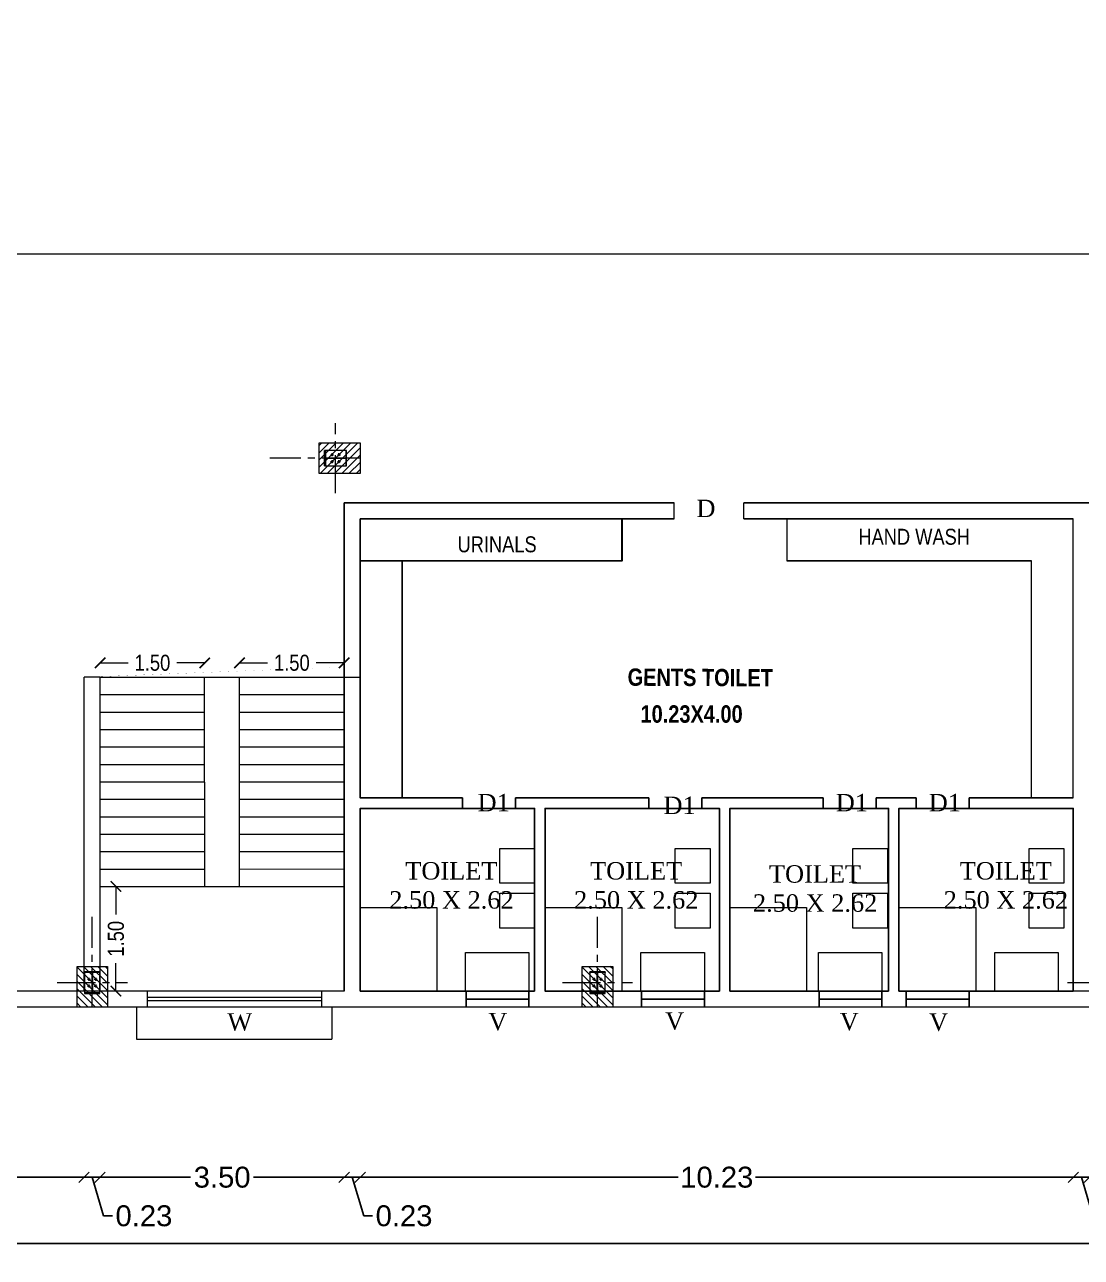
# Model space of a CAD drawing. Header units: metres. Extents: x -1560405 to -1559609, y 42907 to 43310.
# Drawn here: x -1559922.22 to -1559907.07, y 42957.04 to 42974.71 of the extents above; entities that cross this region are included whole.
import ezdxf

# ---------------------------------------------------------------- set-up
doc = ezdxf.new("R2010")
doc.units = ezdxf.units.M
doc.header["$LTSCALE"] = 750
doc.header["$MEASUREMENT"] = 0
doc.header["$PDMODE"] = 35
doc.header["$PDSIZE"] = 50
for name, pattern in [('CENTER2', [1.125, 0.75, -0.125, 0.125, -0.125]), ('DASHED2', [9.524999999999995, 6.349999999999998, -3.174999999999998]), ('HIDDEN', [0.375, 0.25, -0.125])]:
    doc.linetypes.add(name, pattern=pattern)
doc.layers.get('0').update_dxf_attribs({"lineweight": 5})
doc.layers.get('Defpoints').update_dxf_attribs({"lineweight": 0})
doc.layers.add('BLK_1_FLR_0_BLT_UP_AREA', color=1, linetype='Continuous', plot=False)
for name, color, linetype in [('BLK_1_FLR_0_CARPET_AREA', 10, 'Continuous'), ('BLK_1_FLR_0_REGULAR_ROOM_1', 117, 'Continuous'), ('BLK_1_FLR_0_URINAL', 235, 'Continuous'), ('BLK_1_FLR_0_WATER_CLOSET', 213, 'Continuous')]:
    doc.layers.add(name, color=color, linetype=linetype)
for name, color, linetype, lineweight in [('BLK_1_FLR_0_WASH', 243, 'Continuous', 5), ('BLK_1_FLR_1_SP_WC', 233, 'Continuous', 5), ('BLK_1_FLR_1_WASH', 243, 'Continuous', 5), ('grid', 253, 'Continuous', 5), ('TOILET_VENTILATION', 6, 'Continuous', 5)]:
    doc.layers.add(name, color=color, linetype=linetype, lineweight=lineweight)
doc.styles.add('2', font='swisscb.ttf', dxfattribs={"height": 0.23})
doc.styles.add('mani', font='swissc.ttf', dxfattribs={"height": 0.23})
doc.styles.get("Standard").update_dxf_attribs({"font": 'arial.ttf'})
doc.dimstyles.new('Civil Mt', dxfattribs={"dimtxt": 0.23, "dimasz": 0.15, "dimexe": 0, "dimexo": 0, "dimgap": 0.1, "dimtad": 0, "dimzin": 0, "dimdsep": 46, "dimtxsty": 'mani', "dimblk": 'ARCHTICK', "dimcen": 0, "dimse1": 1, "dimse2": 1, "dimclrd": 253, "dimclrt": 7, "dimadec": 0, "dimazin": 3, "dimtfac": 1, "dimtofl": 0, "dimtmove": 1, "dimatfit": 3, "dimfxl": 0, "dimfrac": 2, "dimtolj": 1, "dimtzin": 0, "dimlwd": 13, "dimarcsym": 0})
doc.dimstyles.new('Civil mt size large', dxfattribs={"dimtxt": 0.3, "dimasz": 0.15, "dimexe": 0, "dimexo": 0, "dimgap": 0.0625, "dimtad": 0, "dimzin": 0, "dimdsep": 46, "dimtxsty": 'Standard', "dimblk": 'OBLIQUE', "dimcen": 0, "dimse1": 1, "dimse2": 1, "dimclrd": 253, "dimclrt": 7, "dimadec": 0, "dimazin": 3, "dimtfac": 1, "dimtofl": 0, "dimtmove": 1, "dimatfit": 3, "dimfxl": 0, "dimfrac": 2, "dimtolj": 1, "dimtzin": 0, "dimarcsym": 0})

# ---------------------------------------------------------------- blocks, each defined once
blk = doc.blocks.new('_ArchTick')
at = {"color": 0, "linetype": 'ByBlock', "const_width": 0.15}
blk.add_lwpolyline([(-0.5, -0.5), (0.5, 0.5)], dxfattribs=at)
blk = doc.blocks.new('*D478')
at = {"color": 253, "lineweight": 13}
for p, q in [((-1559919.140063613, 42965.55841997578), (-1559918.738284392, 42965.55841997578)), ((-1559917.640063613, 42965.55841997578), (-1559918.041842833, 42965.55841997578))]:
    blk.add_line(p, q, dxfattribs=at)
at = {"layer": 'Defpoints', "color": 0}
for p in [(-1559917.640063613, 42965.55841997578), (-1559919.140063613, 42965.35331037727), (-1559917.640063613, 42965.35331037727)]:
    blk.add_point(p, dxfattribs=at)
at = {"color": 253, "lineweight": 13, "xscale": 0.15, "yscale": 0.15, "zscale": 0.15, "rotation": 180}
blk.add_blockref('_ArchTick', (-1559919.140063613, 42965.55841997578), dxfattribs=at)
at = {"color": 253, "lineweight": 13, "xscale": 0.15, "yscale": 0.15, "zscale": 0.15}
blk.add_blockref('_ArchTick', (-1559917.640063613, 42965.55841997578), dxfattribs=at)
at = {"color": 7, "lineweight": -3, "insert": (-1559918.390063613, 42965.55841997578), "char_height": 0.23, "attachment_point": 5, "style": 'mani'}
blk.add_mtext('\\A1;1.50', dxfattribs=at)
blk = doc.blocks.new('*D479')
at = {"color": 253, "lineweight": 13}
for p, q in [((-1559921.13923593, 42965.55841997578), (-1559920.73745671, 42965.55841997578)), ((-1559919.63923593, 42965.55841997578), (-1559920.041015151, 42965.55841997578))]:
    blk.add_line(p, q, dxfattribs=at)
at = {"layer": 'Defpoints', "color": 0}
for p in [(-1559921.13923593, 42965.55841997578), (-1559921.13923593, 42965.35294974317), (-1559919.63923593, 42965.35294974317)]:
    blk.add_point(p, dxfattribs=at)
at = {"color": 253, "lineweight": 13, "xscale": 0.15, "yscale": 0.15, "zscale": 0.15, "rotation": 180}
blk.add_blockref('_ArchTick', (-1559921.13923593, 42965.55841997578), dxfattribs=at)
at = {"color": 253, "lineweight": 13, "xscale": 0.15, "yscale": 0.15, "zscale": 0.15}
blk.add_blockref('_ArchTick', (-1559919.63923593, 42965.55841997578), dxfattribs=at)
at = {"color": 7, "lineweight": -3, "insert": (-1559920.389235931, 42965.55841997578), "char_height": 0.23, "attachment_point": 5, "style": 'mani'}
blk.add_mtext('\\A1;1.50', dxfattribs=at)
blk = doc.blocks.new('*D480')
at = {"color": 253, "lineweight": 13}
for p, q in [((-1559920.912339586, 42962.35267910396), (-1559920.912339586, 42961.95089988318)), ((-1559920.912339586, 42960.85267910396), (-1559920.912339586, 42961.25445832474))]:
    blk.add_line(p, q, dxfattribs=at)
at = {"layer": 'Defpoints', "color": 0}
for p in [(-1559920.912339586, 42962.35267910396), (-1559920.912339586, 42960.85267910396), (-1559920.912339586, 42960.85267910396)]:
    blk.add_point(p, dxfattribs=at)
at = {"color": 253, "lineweight": 13, "xscale": 0.15, "yscale": 0.15, "zscale": 0.15}
for p, rotation in [((-1559920.912339586, 42962.35267910396), 90), ((-1559920.912339586, 42960.85267910396), 270)]:
    blk.add_blockref('_ArchTick', p, dxfattribs=dict(at, rotation=rotation))
at = {"color": 7, "lineweight": -3, "insert": (-1559920.912339586, 42961.6026791037), "char_height": 0.23, "attachment_point": 5, "rotation": 90, "style": 'mani'}
blk.add_mtext('\\A1;1.50', dxfattribs=at)
blk = doc.blocks.new('_Oblique')
at = {"color": 0, "linetype": 'ByBlock', "lineweight": -2}
blk.add_line((-0.5, -0.5), (0.5, 0.5), dxfattribs=at)
blk = doc.blocks.new('*D539')
at = {"color": 253, "lineweight": -2}
for p, q in [((-1559936.104211945, 42957.23255943793), (-1559882.080553387, 42957.23255943793)), ((-1559826.71409128, 42957.23255943793), (-1559880.737749839, 42957.23255943793))]:
    blk.add_line(p, q, dxfattribs=at)
at = {"layer": 'Defpoints', "color": 0}
for p in [(-1559936.104211945, 42960.62267722697, 2.114054493e-07), (-1559826.71409128, 42960.62267910361), (-1559936.104211945, 42957.23255943793)]:
    blk.add_point(p, dxfattribs=at)
at = {"color": 253, "lineweight": -2, "xscale": 0.15, "yscale": 0.15, "zscale": 0.15, "rotation": 180}
blk.add_blockref('_Oblique', (-1559936.104211945, 42957.23255943793), dxfattribs=at)
at = {"color": 253, "lineweight": -2, "xscale": 0.15, "yscale": 0.15, "zscale": 0.15}
blk.add_blockref('_Oblique', (-1559826.71409128, 42957.23255943793), dxfattribs=at)
at = {"color": 7, "insert": (-1559881.409151613, 42957.23255943793), "char_height": 0.3, "attachment_point": 5}
blk.add_mtext('\\A1;109.39', dxfattribs=at)
blk = doc.blocks.new('*D541')
at = {"color": 253, "lineweight": -2}
for p, q in [((-1559907.183939237, 42958.18336155897), (-1559906.953939237, 42958.18336155897)), ((-1559907.068939237, 42958.18336155897), (-1559906.902867443, 42957.62978891232)), ((-1559906.902867443, 42957.62978891232), (-1559906.777867442, 42957.62978891232))]:
    blk.add_line(p, q, dxfattribs=at)
at = {"layer": 'Defpoints', "color": 0}
for p in [(-1559907.183939237, 42962.03057018622), (-1559906.953939237, 42962.03057018622, 23.60133750000006), (-1559906.953939237, 42958.18336155897)]:
    blk.add_point(p, dxfattribs=at)
at = {"color": 253, "lineweight": -2, "xscale": 0.15, "yscale": 0.15, "zscale": 0.15, "rotation": 180}
blk.add_blockref('_Oblique', (-1559907.183939237, 42958.18336155897), dxfattribs=at)
at = {"color": 253, "lineweight": -2, "xscale": 0.15, "yscale": 0.15, "zscale": 0.15}
blk.add_blockref('_Oblique', (-1559906.953939237, 42958.18336155897), dxfattribs=at)
at = {"color": 7, "insert": (-1559906.325735792, 42957.62978891232), "char_height": 0.3, "attachment_point": 5}
blk.add_mtext('\\A1;0.23', dxfattribs=at)
blk = doc.blocks.new('*D542')
at = {"color": 253, "lineweight": -2}
for p, q in [((-1559917.639370535, 42958.18336155897), (-1559917.409370542, 42958.18336155897)), ((-1559917.524370538, 42958.18336155897), (-1559917.358298744, 42957.62978891232)), ((-1559917.358298744, 42957.62978891232), (-1559917.233298745, 42957.62978891232))]:
    blk.add_line(p, q, dxfattribs=at)
at = {"layer": 'Defpoints', "color": 0}
for p in [(-1559917.639370535, 42961.5112351455, 2.114054493e-07), (-1559917.409370542, 42961.51127663558, 2.114054493e-07), (-1559917.409370542, 42958.18336155897)]:
    blk.add_point(p, dxfattribs=at)
at = {"color": 253, "lineweight": -2, "xscale": 0.15, "yscale": 0.15, "zscale": 0.15, "rotation": 180}
blk.add_blockref('_Oblique', (-1559917.639370535, 42958.18336155897), dxfattribs=at)
at = {"color": 253, "lineweight": -2, "xscale": 0.15, "yscale": 0.15, "zscale": 0.15}
blk.add_blockref('_Oblique', (-1559917.409370542, 42958.18336155897), dxfattribs=at)
at = {"color": 7, "insert": (-1559916.781167094, 42957.62978891232), "char_height": 0.3, "attachment_point": 5}
blk.add_mtext('\\A1;0.23', dxfattribs=at)
blk = doc.blocks.new('*D543')
at = {"color": 253, "lineweight": -2}
for p, q in [((-1559921.369481419, 42958.18336155897), (-1559921.139481427, 42958.18336155897)), ((-1559921.254481423, 42958.18336155897), (-1559921.088409629, 42957.62978891232)), ((-1559921.088409629, 42957.62978891232), (-1559920.963409629, 42957.62978891232))]:
    blk.add_line(p, q, dxfattribs=at)
at = {"layer": 'Defpoints', "color": 0}
for p in [(-1559921.369481419, 42962.12560971495, 2.114054493e-07), (-1559921.139481427, 42962.12565120503, 2.114054493e-07), (-1559921.139481427, 42958.18336155897)]:
    blk.add_point(p, dxfattribs=at)
at = {"color": 253, "lineweight": -2, "xscale": 0.15, "yscale": 0.15, "zscale": 0.15, "rotation": 180}
blk.add_blockref('_Oblique', (-1559921.369481419, 42958.18336155897), dxfattribs=at)
at = {"color": 253, "lineweight": -2, "xscale": 0.15, "yscale": 0.15, "zscale": 0.15}
blk.add_blockref('_Oblique', (-1559921.139481427, 42958.18336155897), dxfattribs=at)
at = {"color": 7, "insert": (-1559920.511277979, 42957.62978891232), "char_height": 0.3, "attachment_point": 5}
blk.add_mtext('\\A1;0.23', dxfattribs=at)
blk = doc.blocks.new('*D545')
at = {"color": 253, "lineweight": -2}
for p, q in [((-1559917.409370542, 42958.18336155898), (-1559912.851208095, 42958.18336155898)), ((-1559907.183939237, 42958.18336155898), (-1559911.742101683, 42958.18336155898))]:
    blk.add_line(p, q, dxfattribs=at)
at = {"layer": 'Defpoints', "color": 0}
for p in [(-1559917.409370542, 42961.51127663558, 2.114054493e-07), (-1559907.183939237, 42961.48847140019, 23.6013375), (-1559917.409370542, 42958.18336155898)]:
    blk.add_point(p, dxfattribs=at)
at = {"color": 253, "lineweight": -2, "xscale": 0.15, "yscale": 0.15, "zscale": 0.15, "rotation": 180}
blk.add_blockref('_Oblique', (-1559917.409370542, 42958.18336155898), dxfattribs=at)
at = {"color": 253, "lineweight": -2, "xscale": 0.15, "yscale": 0.15, "zscale": 0.15}
blk.add_blockref('_Oblique', (-1559907.183939237, 42958.18336155898), dxfattribs=at)
at = {"color": 7, "insert": (-1559912.296654889, 42958.18336155898), "char_height": 0.3, "attachment_point": 5}
blk.add_mtext('\\A1;10.23', dxfattribs=at)
blk = doc.blocks.new('*D546')
at = {"color": 253, "lineweight": -2}
for p, q in [((-1559921.139370478, 42958.18336155897), (-1559919.840888241, 42958.18336155897)), ((-1559917.639370535, 42958.18336155897), (-1559918.937852771, 42958.18336155897))]:
    blk.add_line(p, q, dxfattribs=at)
at = {"layer": 'Defpoints', "color": 0}
for p in [(-1559921.139370478, 42961.51060377455, 2.114054493e-07), (-1559917.639370535, 42961.5112351455, 2.114054493e-07), (-1559921.139370478, 42958.18336155897)]:
    blk.add_point(p, dxfattribs=at)
at = {"color": 253, "lineweight": -2, "xscale": 0.15, "yscale": 0.15, "zscale": 0.15, "rotation": 180}
blk.add_blockref('_Oblique', (-1559921.139370478, 42958.18336155897), dxfattribs=at)
at = {"color": 253, "lineweight": -2, "xscale": 0.15, "yscale": 0.15, "zscale": 0.15}
blk.add_blockref('_Oblique', (-1559917.639370535, 42958.18336155897), dxfattribs=at)
at = {"color": 7, "insert": (-1559919.389370506, 42958.18336155897), "char_height": 0.3, "attachment_point": 5}
blk.add_mtext('\\A1;3.50', dxfattribs=at)
blk = doc.blocks.new('*D547')
at = {"color": 253, "lineweight": -2}
for p, q in [((-1559935.874204768, 42958.18336155898), (-1559929.175872723, 42958.18336155898)), ((-1559921.369457459, 42958.18336155898), (-1559928.067789503, 42958.18336155898))]:
    blk.add_line(p, q, dxfattribs=at)
at = {"layer": 'Defpoints', "color": 0}
for p in [(-1559935.874204768, 42961.99016837178), (-1559921.369457459, 42961.99278490783, 2.114054493e-07), (-1559921.369457459, 42958.18336155898)]:
    blk.add_point(p, dxfattribs=at)
at = {"color": 253, "lineweight": -2, "xscale": 0.15, "yscale": 0.15, "zscale": 0.15, "rotation": 180}
blk.add_blockref('_Oblique', (-1559935.874204768, 42958.18336155898), dxfattribs=at)
at = {"color": 253, "lineweight": -2, "xscale": 0.15, "yscale": 0.15, "zscale": 0.15}
blk.add_blockref('_Oblique', (-1559921.369457459, 42958.18336155898), dxfattribs=at)
at = {"color": 7, "insert": (-1559928.621831114, 42958.18336155898), "char_height": 0.3, "attachment_point": 5}
blk.add_mtext('\\A1;14.50', dxfattribs=at)
blk = doc.blocks.new('Z$W@#459304DB')
for p, q in [((44.00044568651355, 22.00004665751476), (0.000445686513558, 22.00004665751476)), ((22.00044568651356, 4.66575147584e-05), (22.00044568651356, 44.00004665751475))]:
    blk.add_line(p, q)
blk.add_circle((22.00044568651356, 22.00004665751476), 11)
blk = doc.blocks.new('Z$W@#47CD4689')
at = {"color": 1}
for points in [[(-209.9996001955588, 0.0002332873409614), (-209.9996001955588, 225.000233287341), (-199.9996001955587, 225.000233287341), (-199.9996001955587, 0.0002332873409614)], [(-209.9996001955588, 225.000233287341), (110.0003998044412, 225.000233287341), (110.0003998044412, 0.0002332873409614), (-209.9996001955588, 0.0002332873409614)], [(110.0003998044412, 0.0002332873409614), (110.0003998044412, 225.000233287341), (100.0003998044412, 225.000233287341), (100.0003998044412, 0.0002332873409614)], [(-199.9996001955587, 110.0002332873409), (100.0003998044412, 110.0002332873409), (100.0003998044412, 115.0002332873409), (-199.9996001955587, 115.0002332873409)]]:
    blk.add_lwpolyline(points, close=True, dxfattribs=at)
at = {"layer": 'grid', "linetype": 'CENTER2'}
for points in [[(-49.99960019555874, -404.2069233772926), (-49.99960019555874, 629.2073899519746)], [(-409.9996001955586, 112.5002332873409), (915.4455483693164, 112.5002332873409)]]:
    blk.add_lwpolyline(points, dxfattribs=at)
for p in [(-122.0000458820723, 140.5001866298262), (-22.0000458820723, 140.5001866298262), (-122.0000458820723, 40.5001866298262), (-22.0000458820723, 40.5001866298262)]:
    blk.add_blockref('Z$W@#459304DB', p)

msp = doc.modelspace()

# ---------------------------------------------------------------- hatches: boundary and pattern name
at = {"linetype": 'Continuous'}
h = msp.add_hatch(dxfattribs=at)
h.set_pattern_fill('ANSI31', scale=0.5849999999999999, angle=-2.544e-13)
h.set_pattern_definition([(44.99999999999963, (-1562670.309335009, 44353.35104200037), (-0.0517071833742661, 0.0517071833742665), [])])
h.paths.add_polyline_path([(-1559917.997214979, 42968.27329827545), (-1559917.412214979, 42968.27329827545), (-1559917.412214979, 42968.71204827518), (-1559917.997214979, 42968.71204827518)])
h = msp.add_hatch(dxfattribs=at)
h.set_pattern_fill('ANSI31', scale=0.5849999999999999, angle=-90.00000000000027)
h.set_pattern_definition([(314.9999999999997, (-1558536.392820911, 45782.80780934493), (0.0517071833742665, 0.0517071833742661), [])])
h.paths.add_polyline_path([(-1559921.470564636, 42961.20767910397), (-1559921.470564636, 42960.62267910395), (-1559921.031814637, 42960.62267910395), (-1559921.031814637, 42961.20767910397)])
h = msp.add_hatch(dxfattribs=at)
h.set_pattern_fill('ANSI31', scale=0.5849999999999999, angle=-90.00000000000027)
h.set_pattern_definition([(314.9999999999997, (-1558529.148813345, 45782.80780934493), (0.0517071833742665, 0.0517071833742661), [])])
h.paths.add_polyline_path([(-1559914.226557071, 42961.20767910397), (-1559914.226557071, 42960.62267910395), (-1559913.787807071, 42960.62267910395), (-1559913.787807071, 42961.20767910397)])

# ---------------------------------------------------------------- linework, layer by layer
at = {"color": 7, "linetype": 'DASHED2'}
msp.add_line((-1559821.888341308, 42971.41624904439, 2.114054493e-07), (-1559939.439920617, 42971.41624887292, 2.114054493e-07), dxfattribs=at)
at = {"color": 7, "lineweight": -3}
for p, q in [((-1559917.639251736, 42967.8510541041, 23.6013375), (-1559912.908939237, 42967.8510541041, 23.6013375)), ((-1559917.639251736, 42967.8510541041), (-1559917.639251736, 42960.85267910395)), ((-1559911.908939237, 42967.8510541041, 23.6013375), (-1559902.228939236, 42967.8510541041, 23.6013375)), ((-1559917.409251736, 42967.62105410411, 23.6013375), (-1559912.908939237, 42967.62105410411, 23.6013375)), ((-1559911.908939237, 42967.62105410411, 23.6013375), (-1559907.183939237, 42967.62105410411, 23.6013375)), ((-1559916.809251737, 42967.0210541041, 23.6013375), (-1559913.65568056, 42967.0210541041, 23.6013375)), ((-1559911.292243676, 42967.0210541041, 23.6013375), (-1559907.783939237, 42967.0210541041, 23.6013375)), ((-1559917.409251736, 42963.62267910395, 23.6013375), (-1559915.943041971, 42963.62267910395, 23.6013375)), ((-1559915.943041971, 42963.47267910395), (-1559915.943041971, 42963.62267910395)), ((-1559915.183041971, 42963.62267910395), (-1559913.271807709, 42963.62267910395)), ((-1559915.183041971, 42963.47267910395), (-1559915.183041971, 42963.62267910395)), ((-1559913.271807709, 42963.47267910395), (-1559913.271807709, 42963.62267910395)), ((-1559912.511807709, 42963.62267910395, 23.6013375), (-1559910.769837631, 42963.62267910395, 23.6013375)), ((-1559912.511807709, 42963.47267910395), (-1559912.511807709, 42963.62267910395)), ((-1559910.769837631, 42963.47267910395, 23.6013375), (-1559910.769837631, 42963.62267910395, 23.6013375)), ((-1559910.009837631, 42963.62267910395, 23.6013375), (-1559909.436564716, 42963.62267910395, 23.6013375)), ((-1559910.009837631, 42963.47267910395, 23.6013375), (-1559910.009837631, 42963.62267910395, 23.6013375)), ((-1559909.436564716, 42963.47267910395, 23.6013375), (-1559909.436564716, 42963.62267910395, 23.6013375)), ((-1559908.676564716, 42963.62267910395, 23.6013375), (-1559907.183939237, 42963.62267910395, 23.6013375)), ((-1559908.676564716, 42963.47267910395, 23.6013375), (-1559908.676564716, 42963.62267910395, 23.6013375)), ((-1559917.409251736, 42963.47267910394, 23.6013375), (-1559915.943041971, 42963.47267910394, 23.6013375)), ((-1559917.409251736, 42963.47267910394), (-1559917.409251736, 42960.85267910395)), ((-1559915.183041971, 42963.47267910394), (-1559914.909251737, 42963.47267910394)), ((-1559914.909251737, 42963.47267910396), (-1559914.909251737, 42960.85267910395)), ((-1559914.759251737, 42963.47267910394), (-1559913.271807709, 42963.47267910394)), ((-1559914.759251737, 42963.47267910396), (-1559914.759251736, 42960.85267910395)), ((-1559912.511807709, 42963.47267910394, 23.6013375), (-1559912.259251736, 42963.47267910395, 23.6013375)), ((-1559912.259251736, 42963.47267910395), (-1559912.259251736, 42960.85267910395)), ((-1559912.109251737, 42963.47267910395, 23.6013375), (-1559910.769837631, 42963.47267910395, 23.6013375)), ((-1559912.109251737, 42963.47267910395), (-1559912.109251737, 42960.85267910395)), ((-1559910.009837631, 42963.47267910395, 23.6013375), (-1559909.833939237, 42963.47267910395, 23.6013375)), ((-1559909.833939237, 42963.47267910395, 23.6013375), (-1559909.833939237, 42960.85267910395, 23.6013375)), ((-1559909.683939237, 42963.47267910395, 23.6013375), (-1559909.436564716, 42963.47267910395, 23.6013375)), ((-1559909.683939237, 42963.47267910395, 23.6013375), (-1559909.683939237, 42960.85267910395, 23.6013375)), ((-1559908.676564716, 42963.47267910395, 23.6013375), (-1559907.183939237, 42963.47267910395, 23.6013375)), ((-1559907.183939237, 42963.47267910395, 23.6013375), (-1559907.183939237, 42960.85267910395, 23.6013375)), ((-1559915.89107317, 42960.85267910395), (-1559915.89107317, 42960.62267910395)), ((-1559914.99107317, 42960.85267910395), (-1559914.99107317, 42960.62267910395)), ((-1559913.374667298, 42960.85267910395), (-1559913.374667298, 42960.62267910395)), ((-1559912.474667298, 42960.85267910395), (-1559912.474667298, 42960.62267910395)), ((-1559910.828277443, 42960.85267910395, 23.6013375), (-1559910.828277443, 42960.62267910395, 23.6013375)), ((-1559909.928277443, 42960.85267910395, 23.6013375), (-1559909.928277443, 42960.62267910395, 23.6013375)), ((-1559909.578914004, 42960.85267910395, 23.6013375), (-1559909.578914004, 42960.62267910395, 23.6013375)), ((-1559908.678914004, 42960.85267910395, 23.6013375), (-1559908.678914004, 42960.62267910395, 23.6013375)), ((-1559914.99107317, 42960.73767910395), (-1559915.89107317, 42960.73767910395)), ((-1559912.474667298, 42960.73767910395), (-1559913.374667298, 42960.73767910395)), ((-1559909.928277443, 42960.73767910395, 23.6013375), (-1559910.828277443, 42960.73767910395, 23.6013375)), ((-1559908.678914004, 42960.73767910395, 23.6013375), (-1559909.578914004, 42960.73767910395, 23.6013375))]:
    msp.add_line(p, q, dxfattribs=at)
at = {"color": 7}
for p, q in [((-1559912.908939237, 42967.62105410411, 23.6013375), (-1559912.908939237, 42967.8510541041, 23.6013375)), ((-1559911.908939237, 42967.62105410411, 23.6013375), (-1559911.908939237, 42967.8510541041, 23.6013375)), ((-1559917.409251736, 42963.62267910395, 9.658995803094607), (-1559917.409251736, 42967.62105410411, 23.6013375)), ((-1559917.409251736, 42963.62267910395), (-1559917.409251736, 42967.62105410411)), ((-1559913.65568056, 42967.62105410411, 23.6013375), (-1559913.65568056, 42967.0210541041, 23.6013375)), ((-1559911.292243676, 42967.62105410411, 23.6013375), (-1559911.292243676, 42967.0210541041, 23.6013375)), ((-1559907.183939237, 42963.62267910395, 23.6013375), (-1559907.183939237, 42967.62105410411, 23.6013375)), ((-1559916.809251737, 42963.62267910395), (-1559916.809251737, 42967.0210541041)), ((-1559907.783939237, 42963.62267910395, 23.6013375), (-1559907.783939237, 42967.0210541041, 23.6013375)), ((-1559921.140063556, 42965.35267900632, 2.114054493e-07), (-1559921.370063548, 42965.35263751623, 2.114054493e-07)), ((-1559921.36925168, 42960.85204773301, 2.114054493e-07), (-1559921.370063548, 42965.35263751623, 2.114054493e-07)), ((-1559921.139251794, 42960.85267910395, 2.114054493e-07), (-1559921.140063556, 42965.35267900632, 2.114054493e-07)), ((-1559921.140018458, 42965.35267901446, 2.114054493e-07), (-1559917.640018515, 42965.35331038541, 2.114054493e-07)), ((-1559919.639522405, 42962.35294969149, 2.114054493e-07), (-1559919.640063581, 42965.35294959388, 2.114054493e-07)), ((-1559919.139522414, 42962.35303988734, 2.114054493e-07), (-1559919.140063589, 42965.35303978973, 2.114054493e-07)), ((-1559917.640063613, 42965.35331037727, 2.114054493e-07), (-1559917.410063621, 42965.35335186736, 2.114054493e-07)), ((-1559917.639251736, 42960.85267910395, 2.114054493e-07), (-1559917.640063613, 42965.35331037727, 2.114054493e-07)), ((-1559921.13997336, 42965.10267902259, 2.114054493e-07), (-1559919.640018483, 42965.10294960201, 2.114054493e-07)), ((-1559919.140018491, 42965.10303979786, 2.114054493e-07), (-1559917.639973417, 42965.10331039353, 2.114054493e-07)), ((-1559921.139928262, 42964.85267903073, 2.114054493e-07), (-1559919.639973385, 42964.85294961015, 2.114054493e-07)), ((-1559919.139973393, 42964.85303980599, 2.114054493e-07), (-1559917.639928319, 42964.85331040168, 2.114054493e-07)), ((-1559921.139883164, 42964.60267903886, 2.114054493e-07), (-1559919.639928287, 42964.60294961828, 2.114054493e-07)), ((-1559919.139928295, 42964.60303981413, 2.114054493e-07), (-1559917.639883221, 42964.60331040982, 2.114054493e-07)), ((-1559921.139838066, 42964.352679047, 2.114054493e-07), (-1559919.639883189, 42964.35294962641, 2.114054493e-07)), ((-1559919.139883197, 42964.35303982226, 2.114054493e-07), (-1559917.639838124, 42964.35331041795, 2.114054493e-07)), ((-1559921.139792969, 42964.10267905513, 2.114054493e-07), (-1559919.639838091, 42964.10294963455, 2.114054493e-07)), ((-1559919.139838099, 42964.1030398304, 2.114054493e-07), (-1559917.639793026, 42964.10331042609, 2.114054493e-07)), ((-1559921.139747871, 42963.85267906328, 2.114054493e-07), (-1559919.639792993, 42963.85294964268, 2.114054493e-07)), ((-1559919.139793001, 42963.85303983853, 2.114054493e-07), (-1559917.639747927, 42963.85331043421, 2.114054493e-07)), ((-1559921.139702773, 42963.6026790714, 2.114054493e-07), (-1559919.639747895, 42963.60294965082, 2.114054493e-07)), ((-1559919.139747903, 42963.60303984667, 2.114054493e-07), (-1559917.639702829, 42963.60331044235, 2.114054493e-07)), ((-1559921.139657675, 42963.35267907954, 2.114054493e-07), (-1559919.639702797, 42963.35294965896, 2.114054493e-07)), ((-1559919.139702805, 42963.35303985482, 2.114054493e-07), (-1559917.639657732, 42963.35331045049, 2.114054493e-07)), ((-1559917.409251736, 42960.85267910395, 2.114054493e-07), (-1559917.409251736, 42963.47267910394, 9.135945500266608)), ((-1559921.139612577, 42963.10267908768, 2.114054493e-07), (-1559919.639657699, 42963.10294966709, 2.114054493e-07)), ((-1559919.139657707, 42963.10303986294, 2.114054493e-07), (-1559917.639612634, 42963.10331045862, 2.114054493e-07)), ((-1559921.139567479, 42962.85267909581, 2.114054493e-07), (-1559919.639612601, 42962.85294967523, 2.114054493e-07)), ((-1559919.13961261, 42962.85303987108, 2.114054493e-07), (-1559917.639567536, 42962.85331046677, 2.114054493e-07)), ((-1559921.139522381, 42962.60267910395, 2.114054493e-07), (-1559919.639567503, 42962.60294968337, 2.114054493e-07)), ((-1559919.139567512, 42962.60303987921, 2.114054493e-07), (-1559917.639522438, 42962.6033104749, 2.114054493e-07)), ((-1559921.139522381, 42962.35267910395, 2.114054493e-07), (-1559917.639522438, 42962.3533104749, 2.114054493e-07)), ((-1559920.466799192, 42960.85267910393), (-1559920.466799192, 42960.62267910397)), ((-1559919.639251704, 42960.85231832055, 2.114054493e-07), (-1559919.639251769, 42960.85267910395, 2.114054493e-07)), ((-1559919.139251712, 42960.8524085164, 2.114054493e-07), (-1559919.139251761, 42960.85267910395, 2.114054493e-07)), ((-1559917.966799191, 42960.85267910393), (-1559917.966799191, 42960.62267910397)), ((-1559917.966799191, 42960.7619322076), (-1559920.466799192, 42960.7619322076)), ((-1559917.966799191, 42960.71193220733), (-1559920.466799192, 42960.71193220733))]:
    msp.add_line(p, q, dxfattribs=at)
at = {"color": 7, "ltscale": 0.8}
for p, q in [((-1559920.616799192, 42960.62267910397), (-1559920.616799192, 42960.162679104)), ((-1559917.816799192, 42960.62267910397), (-1559917.816799192, 42960.162679104)), ((-1559920.616799192, 42960.162679104), (-1559917.816799192, 42960.162679104))]:
    msp.add_line(p, q, dxfattribs=at)
at = {"color": 7}
msp.add_lwpolyline([(-1559936.104204768, 42960.62267910395), (-1559936.104204768, 43111.547598003), (-1559826.71409128, 43111.547598003), (-1559826.714204768, 42960.62267910395)], close=True, dxfattribs=at)
for points in [[(-1559917.639251736, 42960.85267910395), (-1559935.874204768, 42960.85267910395), (-1559935.874204768, 42991.58527828279)], [(-1559914.909251737, 42960.85267910395), (-1559917.409251736, 42960.85267910395)], [(-1559912.259251736, 42960.85267910395), (-1559914.759251736, 42960.85267910395)], [(-1559909.833939237, 42960.85267910395), (-1559912.109251737, 42960.85267910395)], [(-1559904.453939236, 42960.85267910395), (-1559909.683939237, 42960.85267910395)]]:
    msp.add_lwpolyline(points, dxfattribs=at)
at = {"color": 7, "linetype": 'Continuous'}
msp.add_lwpolyline([(-1559917.997214979, 42968.71204827518), (-1559917.412214979, 42968.71204827518), (-1559917.412214979, 42968.27329827545), (-1559917.997214979, 42968.27329827545)], close=True, dxfattribs=at)
at = {"color": 7, "linetype": 'Continuous', "elevation": 94.40535}
for points in [[(-1559921.031814637, 42961.20767910397), (-1559921.031814637, 42960.62267910395), (-1559921.470564636, 42960.62267910395), (-1559921.470564636, 42961.20767910397)], [(-1559913.787807071, 42961.20767910397), (-1559913.787807071, 42960.62267910395), (-1559914.226557071, 42960.62267910395), (-1559914.226557071, 42961.20767910397)]]:
    msp.add_lwpolyline(points, close=True, dxfattribs=at)
at = {"color": 7, "linetype": 'HIDDEN', "ltscale": 10, "elevation": 2.114054493e-07}
msp.add_lwpolyline([(-1559917.409210247, 42960.62267910395), (-1559917.409210246, 42960.62267601978)], dxfattribs=at)
at = {"layer": 'BLK_1_FLR_0_BLT_UP_AREA', "color": 45, "const_width": 0.01}
msp.add_lwpolyline([(-1559936.104204768, 42960.62267910361), (-1559826.71409128, 42960.62267910365), (-1559826.71409128, 43111.54759814397), (-1559936.104204768, 43111.5475981439)], close=True, dxfattribs=at)
at = {"layer": 'BLK_1_FLR_0_CARPET_AREA', "color": 46, "const_width": 0.001}
msp.add_lwpolyline([(-1559921.369251793, 42960.85267924484), (-1559921.370063548, 42965.35263765713), (-1559917.640063613, 42965.35331051817), (-1559917.640063612, 42967.85105424502), (-1559896.273939236, 42967.85105424502), (-1559896.273939236, 42960.85267924484), (-1559826.944204595, 42960.85267924484), (-1559826.944204595, 43111.31759814388), (-1559935.874204768, 43111.31759814388), (-1559935.874204768, 42960.85267924484), (-1559921.369251793, 42960.85267924484)], close=True, dxfattribs=at)
at = {"layer": 'BLK_1_FLR_0_REGULAR_ROOM_1', "color": 4, "const_width": 0.001, "elevation": 2.114054493e-07}
msp.add_lwpolyline([(-1559921.369364935, 42960.85267924484), (-1559921.37017669, 42965.35263765713), (-1559917.640176755, 42965.35331051817), (-1559917.640176754, 42967.85105424502), (-1559896.274052378, 42967.85105424502), (-1559896.274052378, 42960.85267924484), (-1559826.944317736, 42960.85267924484), (-1559826.944317736, 43111.31759814388), (-1559935.87431791, 43111.31759814388), (-1559935.87431791, 42960.85267924484), (-1559921.369364935, 42960.85267924484)], close=True, dxfattribs=at)
at = {"layer": 'BLK_1_FLR_0_URINAL', "color": 235}
for points in [[(-1559917.409364878, 42967.02105424501), (-1559913.655793702, 42967.021054245), (-1559913.655793702, 42967.62105424498), (-1559917.409364878, 42967.62105424501)], [(-1559917.409364878, 42967.02105424501), (-1559916.809364878, 42967.02105424501), (-1559916.809364878, 42963.62267924484), (-1559917.409364878, 42963.62267924484)]]:
    msp.add_lwpolyline(points, close=True, dxfattribs=at)
at = {"layer": 'BLK_1_FLR_0_WASH', "color": 60}
for points in [[(-1559917.409364878, 42960.85267924484), (-1559917.409364878, 42962.05186287373), (-1559916.309456681, 42962.05186287373), (-1559916.309456681, 42960.85267924484)], [(-1559914.759364878, 42960.85267930548), (-1559914.759364878, 42962.05186293438), (-1559913.659456681, 42962.05186293438), (-1559913.659456681, 42960.85267930548)], [(-1559912.109364878, 42960.85267930548), (-1559912.109364878, 42962.05186293437), (-1559911.009456681, 42962.05186293437), (-1559911.009456681, 42960.85267930548)]]:
    msp.add_lwpolyline(points, close=True, dxfattribs=at)
at = {"layer": 'BLK_1_FLR_0_WASH', "color": 60, "elevation": 23.60133750003297}
msp.add_lwpolyline([(-1559909.684052378, 42960.85267930548), (-1559909.684052378, 42962.05186293437), (-1559908.584144181, 42962.05186293437), (-1559908.584144181, 42960.85267930548)], close=True, dxfattribs=at)
at = {"layer": 'BLK_1_FLR_0_WATER_CLOSET', "color": 2, "ltscale": 400}
for points in [[(-1559914.909364878, 42960.85267924484), (-1559914.909364878, 42963.47267924485), (-1559917.409364878, 42963.47267924485), (-1559917.409364878, 42960.85267924484)], [(-1559912.259364878, 42960.85267930548), (-1559912.259364878, 42963.47267930549), (-1559914.759364878, 42963.47267930549), (-1559914.759364878, 42960.85267930548)], [(-1559909.834052378, 42960.85267930548), (-1559909.834052378, 42963.47267930547), (-1559912.109364878, 42963.47267930547), (-1559912.109364878, 42960.85267930548)]]:
    msp.add_lwpolyline(points, close=True, dxfattribs=at)
at = {"layer": 'BLK_1_FLR_0_WATER_CLOSET', "color": 2, "ltscale": 400, "elevation": 23.60133750003297}
msp.add_lwpolyline([(-1559907.184052378, 42960.85267930548), (-1559907.184052378, 42963.47267930547), (-1559909.684052378, 42963.47267930547), (-1559909.684052378, 42960.85267930548)], close=True, dxfattribs=at)
at = {"layer": 'BLK_1_FLR_1_SP_WC', "color": 233}
for points in [[(-1559915.409364878, 42962.89858318534), (-1559914.909364878, 42962.89858318534), (-1559914.909364878, 42962.39858318527), (-1559915.409364878, 42962.39858318534)], [(-1559912.892959007, 42962.8985834065), (-1559912.392959007, 42962.8985834065), (-1559912.392959007, 42962.39858340644), (-1559912.892959007, 42962.3985834065)]]:
    msp.add_lwpolyline(points, close=True, dxfattribs=at)
for points, elevation in [([(-1559910.346569151, 42962.89858318534), (-1559909.846569152, 42962.89858318534), (-1559909.846569152, 42962.39858318527), (-1559910.346569151, 42962.39858318534)], 23.60133749985835), ([(-1559907.818366506, 42962.8985834065), (-1559907.318366506, 42962.8985834065), (-1559907.318366506, 42962.39858340644), (-1559907.818366506, 42962.3985834065)], 23.60133750003297)]:
    msp.add_lwpolyline(points, close=True, dxfattribs=dict(at, elevation=elevation))
at = {"layer": 'BLK_1_FLR_1_WASH', "color": 56}
for points in [[(-1559915.409364878, 42962.25454511621), (-1559914.909364878, 42962.25454511621), (-1559914.909364878, 42961.75454511615), (-1559915.409364878, 42961.75454511619)], [(-1559912.892959007, 42962.25454533739), (-1559912.392959007, 42962.25454533739), (-1559912.392959007, 42961.75454533733), (-1559912.892959007, 42961.75454533736)]]:
    msp.add_lwpolyline(points, close=True, dxfattribs=at)
for points, elevation in [([(-1559910.346569151, 42962.25454511621), (-1559909.846569151, 42962.25454511621), (-1559909.846569151, 42961.75454511615), (-1559910.346569151, 42961.75454511619)], 23.60133749985835), ([(-1559907.818366506, 42962.25454533739), (-1559907.318366505, 42962.25454533739), (-1559907.318366505, 42961.75454533733), (-1559907.818366506, 42961.75454533736)], 23.60133750003297)]:
    msp.add_lwpolyline(points, close=True, dxfattribs=dict(at, elevation=elevation))
at = {"layer": 'TOILET_VENTILATION', "color": 6}
for points in [[(-1559914.991365132, 42961.40455697677), (-1559914.991073442, 42960.85319400662), (-1559915.901219287, 42960.85267924484), (-1559915.901510977, 42961.40404221569)], [(-1559912.474959261, 42961.40455719794), (-1559912.47466757, 42960.8531942278), (-1559913.384813416, 42960.85267946602), (-1559913.385105106, 42961.40404243686)]]:
    msp.add_lwpolyline(points, close=True, dxfattribs=at)
for points, elevation in [([(-1559909.928569405, 42961.40455697677), (-1559909.928277715, 42960.85319400662), (-1559910.83842356, 42960.85267924484), (-1559910.83871525, 42961.40404221569)], 23.60133749985835), ([(-1559907.400366759, 42961.40455719794), (-1559907.400075069, 42960.8531942278), (-1559908.310220914, 42960.85267946602), (-1559908.310512605, 42961.40404243686)], 23.60133750003297)]:
    msp.add_lwpolyline(points, close=True, dxfattribs=dict(at, elevation=elevation))

# ---------------------------------------------------------------- block references
at = {"color": 7, "xscale": -0.000975, "yscale": 0.000975, "zscale": 0.000975}
msp.add_blockref('Z$W@#47CD4689', (-1559917.81207773, 42968.38298568881, -94.4053500000553), dxfattribs=at)
at = {"color": 7, "xscale": -0.000975, "yscale": 0.000975, "zscale": 0.000975, "rotation": 270}
for p in [(-1559921.360990505, 42961.02242885508), (-1559914.11698294, 42961.02242885508), (-1559906.872975373, 42961.02242885508)]:
    msp.add_blockref('Z$W@#47CD4689', p, dxfattribs=at)

# ---------------------------------------------------------------- texts
at = {"color": 7, "style": 'mani'}
for s, p in [('HAND WASH', (-1559910.265735055, 42967.25206513225, -59.00586104466361)), ('URINALS', (-1559916.014024059, 42967.14352771911, -59.00586104466361))]:
    msp.add_text(s, height=0.2286, dxfattribs=at).set_placement(p)
at = {"color": 7, "lineweight": -3, "extrusion": (-0.0006237302608442, -0.1298408126471195, 0.9915346561425362), "style": '2'}
msp.add_text('GENTS TOILET', height=0.25, dxfattribs=at).set_placement((-1560101.971569376, 35174.08442835255, -4582.273585747965))
at = {"color": 7, "lineweight": -3, "char_height": 0.25, "attachment_point": 1, "style": '2'}
for s, width, insert in [('{\\fTimes New Roman|b0|i0|c0|p18;D}', 0.8043739718850702, (-1559912.588262641, 42967.89801131968)), ('{\\fTimes New Roman|b0|i0|c0|p18;D1}', 0.8043739718850702, (-1559915.726407799, 42963.67953966402, 23.6013375)), ('{\\fTimes New Roman|b0|i0|c0|p18;D1}', 0.8043739718850702, (-1559910.590270367, 42963.67943082535, 23.6013375)), ('{\\fTimes New Roman|b0|i0|c0|p18;D1}', 0.8043739718850702, (-1559909.256997452, 42963.67943082535, 23.6013375)), ('{\\fTimes New Roman|b0|i0|c0|p18;D1}', 0.8043739718850702, (-1559913.060778982, 42963.6407366634, 23.6013375)), ('{\\fTimes New Roman|b0|i0|c0|p18;\\W6.27432; \\W1;TOILET\\P{\\W3.842679; }2.50 X 2.62}', 2.429146359747392, (-1559917.355410809, 42962.70228371661)), ('{\\fTimes New Roman|b0|i0|c0|p18;\\W6.27432; \\W1;TOILET\\P{\\W3.842679; }2.50 X 2.62}', 2.429146359747392, (-1559914.705410809, 42962.70228371661)), ('{\\fTimes New Roman|b0|i0|c0|p18;\\W6.27432; \\W1;TOILET\\P{\\W3.842679; }2.50 X 2.62}', 2.429146359747392, (-1559912.140813669, 42962.65710357628)), ('{\\fTimes New Roman|b0|i0|c0|p18;\\W6.27432; \\W1;TOILET\\P{\\W3.842679; }2.50 X 2.62}', 2.429146359747392, (-1559909.405410809, 42962.70228371661)), ('{\\fTimes New Roman|b0|i0|c0|p18;W}', 0.8043739718850702, (-1559919.31521474, 42960.53627774755)), ('{\\fTimes New Roman|b0|i0|c0|p18;V}', 0.8043739718850702, (-1559915.572524255, 42960.54092615991)), ('{\\fTimes New Roman|b0|i0|c0|p18;V}', 0.8043739718850702, (-1559913.036263798, 42960.54841990373)), ('{\\fTimes New Roman|b0|i0|c0|p18;V}', 0.8043739718850702, (-1559910.533030346, 42960.541063216)), ('{\\fTimes New Roman|b0|i0|c0|p18;V}', 0.8043739718850702, (-1559909.251957238, 42960.53370652826))]:
    msp.add_mtext_dynamic_manual_height_columns(s, width=width, gutter_width=1.75, heights=[0], dxfattribs=dict(at, insert=insert))
at = {"color": 7, "lineweight": -3, "insert": (-1559913.390234429, 42964.95036041697), "char_height": 0.25, "width": 2.429146359747392, "attachment_point": 1, "style": '2'}
msp.add_mtext('10.23X4.00', dxfattribs=at)

# ---------------------------------------------------------------- dimensions: what is measured, and where the dimension line sits
at = {"color": 1, "lineweight": -3}
for p1, p2, distance, picture, middle in [((-1559919.63923593, 42965.35294974317, 2.114054493e-07), (-1559921.13923593, 42965.35294974317, 2.114054493e-07), -0.2054702326131519, '*D479', (-1559920.389235931, 42965.55841997578, 2.114054493e-07)), ((-1559919.140063613, 42965.35331037727, 2.114054493e-07), (-1559917.640063613, 42965.35331037727, 2.114054493e-07), 0.20510959850798827, '*D478', (-1559918.390063613, 42965.55841997578, 2.114054493e-07)), ((-1559920.912339586, 42962.35267910396, 2.114054493e-07), (-1559920.912339586, 42960.85267910396, 2.114054493e-07), 0, '*D480', (-1559920.912339586, 42961.6026791037, 2.114054493e-07))]:
    dim = msp.add_aligned_dim(p1=p1, p2=p2, distance=distance, dimstyle='Civil Mt', dxfattribs=at)
    dim.commit()
    dim.dimension.update_dxf_attribs({"geometry": picture, "text_midpoint": middle})
at = {"color": 7}
for base, p1, p2, picture, middle in [((-1559921.139481427, 42958.18336155897), (-1559921.369481419, 42962.12560971495, 2.114054493e-07), (-1559921.139481427, 42962.12565120503, 2.114054493e-07), '*D543', (-1559920.900909629, 42957.62978891232)), ((-1559921.369457459, 42958.18336155898), (-1559935.874204768, 42961.99016837178), (-1559921.369457459, 42961.99278490783, 2.114054493e-07), '*D547', (-1559928.621831114, 42958.18336155898)), ((-1559906.953939237, 42958.18336155897), (-1559907.183939237, 42962.03057018622), (-1559906.953939237, 42962.03057018622, 23.60133750000006), '*D541', (-1559906.715367443, 42957.62978891232)), ((-1559921.139370478, 42958.18336155897), (-1559917.639370535, 42961.5112351455, 2.114054493e-07), (-1559921.139370478, 42961.51060377455, 2.114054493e-07), '*D546', (-1559919.389370506, 42958.18336155897)), ((-1559917.409370542, 42958.18336155897), (-1559917.639370535, 42961.5112351455, 2.114054493e-07), (-1559917.409370542, 42961.51127663558, 2.114054493e-07), '*D542', (-1559917.170798744, 42957.62978891232)), ((-1559917.409370542, 42958.18336155898), (-1559907.183939237, 42961.48847140019, 23.6013375), (-1559917.409370542, 42961.51127663558, 2.114054493e-07), '*D545', (-1559912.296654889, 42958.18336155898)), ((-1559936.104211945, 42957.23255943793), (-1559826.71409128, 42960.62267910361), (-1559936.104211945, 42960.62267722697, 2.114054493e-07), '*D539', (-1559881.409151613, 42957.23255943793))]:
    dim = msp.add_linear_dim(base=base, p1=p1, p2=p2, dimstyle='Civil mt size large', dxfattribs=at)
    dim.commit()
    dim.dimension.update_dxf_attribs({"geometry": picture, "text_midpoint": middle})

doc.saveas('drawing.dxf')
